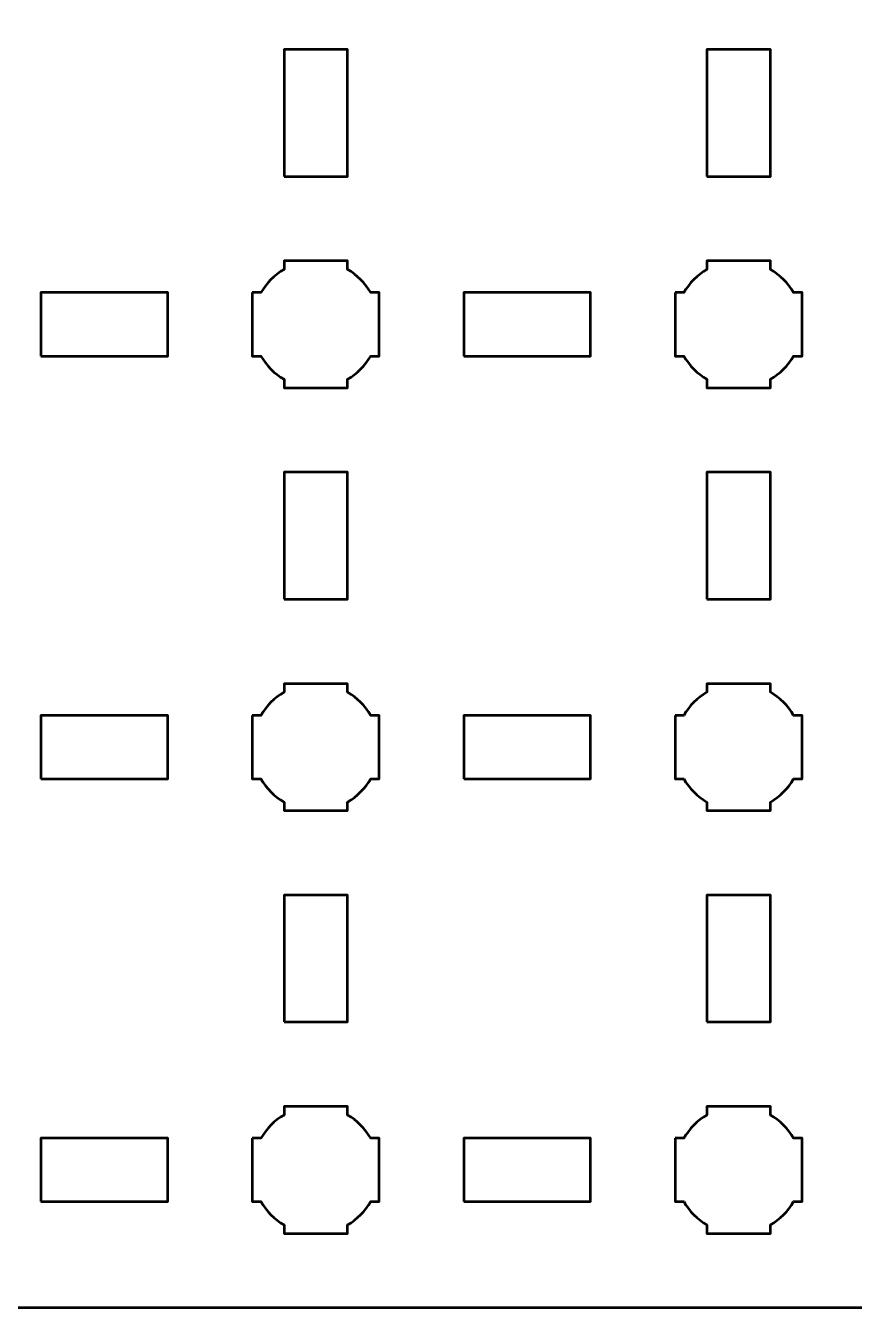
# Model space of a CAD drawing. Header units: centimetres. Extents: x -18.1 to -2.9, y -20.5 to -9.2.
# Drawn here: x -14.87 to -10.95, y -20.5 to -14.44 of the extents above; entities that cross this region are included whole.
import ezdxf

# ---------------------------------------------------------------- set-up
doc = ezdxf.new("R2010")
doc.units = ezdxf.units.CM
doc.header["$MEASUREMENT"] = 0
doc.layers.add('Layer 1', color=7, linetype='Continuous')

msp = doc.modelspace()

# ---------------------------------------------------------------- linework, layer by layer
at = {"layer": 'Layer 1', "lineweight": 53}
for points in [[(-13.65, -15.15), (-13.35, -15.15), (-13.35, -14.55), (-13.65, -14.55), (-13.65, -15.15)], [(-11.65, -15.15), (-11.35, -15.15), (-11.35, -14.55), (-11.65, -14.55), (-11.65, -15.15)], [(-14.8, -16), (-14.2, -16), (-14.2, -15.7), (-14.8, -15.7), (-14.8, -16)], [(-12.8, -16), (-12.2, -16), (-12.2, -15.7), (-12.8, -15.7), (-12.8, -16)], [(-13.65, -17.15), (-13.35, -17.15), (-13.35, -16.55), (-13.65, -16.55), (-13.65, -17.15)], [(-11.65, -17.15), (-11.35, -17.15), (-11.35, -16.55), (-11.65, -16.55), (-11.65, -17.15)], [(-14.8, -18), (-14.2, -18), (-14.2, -17.7), (-14.8, -17.7), (-14.8, -18)], [(-12.8, -18), (-12.2, -18), (-12.2, -17.7), (-12.8, -17.7), (-12.8, -18)], [(-13.65, -19.15), (-13.35, -19.15), (-13.35, -18.55), (-13.65, -18.55), (-13.65, -19.15)], [(-11.65, -19.15), (-11.35, -19.15), (-11.35, -18.55), (-11.65, -18.55), (-11.65, -19.15)], [(-14.8, -20), (-14.2, -20), (-14.2, -19.7), (-14.8, -19.7), (-14.8, -20)], [(-12.8, -20), (-12.2, -20), (-12.2, -19.7), (-12.8, -19.7), (-12.8, -20)]]:
    msp.add_lwpolyline(points, close=True, dxfattribs=at)
for points, knots in [([(-18.15, -20), (-18.15, -20), (-18.15, -9.7), (-18.15, -9.7), (-18.15, -9.7), (-18.15, -9.42391), (-17.92609, -9.2), (-17.65, -9.2), (-17.65, -9.2), (-17.65, -9.2), (-3.35, -9.2), (-3.35, -9.2), (-3.35, -9.2), (-3.07391, -9.2), (-2.85, -9.42391), (-2.85, -9.7), (-2.85, -9.7), (-2.85, -9.7), (-2.85, -20), (-2.85, -20), (-2.85, -20), (-2.85, -20.27609), (-3.07391, -20.5), (-3.35, -20.5), (-3.35, -20.5), (-3.35, -20.5), (-17.65, -20.5), (-17.65, -20.5), (-17.65, -20.5), (-17.92609, -20.5), (-18.15, -20.27609), (-18.15, -20)], [0, 0, 0, 0, 0.125, 0.125, 0.125, 0.125, 0.25, 0.25, 0.25, 0.25, 0.375, 0.375, 0.375, 0.375, 0.5, 0.5, 0.5, 0.5, 0.625, 0.625, 0.625, 0.625, 0.75, 0.75, 0.75, 0.75, 0.875, 0.875, 0.875, 0.875, 1, 1, 1, 1]), ([(-13.8, -15.7), (-13.8, -15.7), (-13.75985, -15.7), (-13.75985, -15.7), (-13.75985, -15.7), (-13.7335, -15.65447), (-13.69553, -15.6165), (-13.65, -15.59015), (-13.65, -15.59015), (-13.65, -15.59015), (-13.65, -15.55), (-13.65, -15.55), (-13.65, -15.55), (-13.65, -15.55), (-13.5, -15.55), (-13.5, -15.55), (-13.5, -15.55), (-13.5, -15.55), (-13.35, -15.55), (-13.35, -15.55), (-13.35, -15.55), (-13.35, -15.55), (-13.35, -15.59015), (-13.35, -15.59015), (-13.35, -15.59015), (-13.30447, -15.6165), (-13.2665, -15.65447), (-13.24015, -15.7), (-13.24015, -15.7), (-13.24015, -15.7), (-13.2, -15.7), (-13.2, -15.7), (-13.2, -15.7), (-13.2, -15.7), (-13.2, -15.85), (-13.2, -15.85), (-13.2, -15.85), (-13.2, -15.85), (-13.2, -16), (-13.2, -16), (-13.2, -16), (-13.2, -16), (-13.24015, -16), (-13.24015, -16), (-13.24015, -16), (-13.2665, -16.04553), (-13.30447, -16.0835), (-13.35, -16.10985), (-13.35, -16.10985), (-13.35, -16.10985), (-13.35, -16.15), (-13.35, -16.15), (-13.35, -16.15), (-13.35, -16.15), (-13.5, -16.15), (-13.5, -16.15), (-13.5, -16.15), (-13.5, -16.15), (-13.65, -16.15), (-13.65, -16.15), (-13.65, -16.15), (-13.65, -16.15), (-13.65, -16.10985), (-13.65, -16.10985), (-13.65, -16.10985), (-13.69553, -16.0835), (-13.7335, -16.04553), (-13.75985, -16), (-13.75985, -16), (-13.75985, -16), (-13.8, -16), (-13.8, -16), (-13.8, -16), (-13.8, -16), (-13.8, -15.85), (-13.8, -15.85), (-13.8, -15.85), (-13.8, -15.85), (-13.8, -15.7), (-13.8, -15.7)], [0, 0, 0, 0, 0.05, 0.05, 0.05, 0.05, 0.1, 0.1, 0.1, 0.1, 0.15, 0.15, 0.15, 0.15, 0.2, 0.2, 0.2, 0.2, 0.25, 0.25, 0.25, 0.25, 0.3, 0.3, 0.3, 0.3, 0.35, 0.35, 0.35, 0.35, 0.4, 0.4, 0.4, 0.4, 0.45, 0.45, 0.45, 0.45, 0.5, 0.5, 0.5, 0.5, 0.55, 0.55, 0.55, 0.55, 0.6, 0.6, 0.6, 0.6, 0.65, 0.65, 0.65, 0.65, 0.7, 0.7, 0.7, 0.7, 0.75, 0.75, 0.75, 0.75, 0.8, 0.8, 0.8, 0.8, 0.85, 0.85, 0.85, 0.85, 0.9, 0.9, 0.9, 0.9, 0.95, 0.95, 0.95, 0.95, 1, 1, 1, 1]), ([(-11.8, -15.7), (-11.8, -15.7), (-11.75985, -15.7), (-11.75985, -15.7), (-11.75985, -15.7), (-11.7335, -15.65447), (-11.69553, -15.6165), (-11.65, -15.59015), (-11.65, -15.59015), (-11.65, -15.59015), (-11.65, -15.55), (-11.65, -15.55), (-11.65, -15.55), (-11.65, -15.55), (-11.5, -15.55), (-11.5, -15.55), (-11.5, -15.55), (-11.5, -15.55), (-11.35, -15.55), (-11.35, -15.55), (-11.35, -15.55), (-11.35, -15.55), (-11.35, -15.59015), (-11.35, -15.59015), (-11.35, -15.59015), (-11.30447, -15.6165), (-11.2665, -15.65447), (-11.24015, -15.7), (-11.24015, -15.7), (-11.24015, -15.7), (-11.2, -15.7), (-11.2, -15.7), (-11.2, -15.7), (-11.2, -15.7), (-11.2, -15.85), (-11.2, -15.85), (-11.2, -15.85), (-11.2, -15.85), (-11.2, -16), (-11.2, -16), (-11.2, -16), (-11.2, -16), (-11.24015, -16), (-11.24015, -16), (-11.24015, -16), (-11.2665, -16.04553), (-11.30447, -16.0835), (-11.35, -16.10985), (-11.35, -16.10985), (-11.35, -16.10985), (-11.35, -16.15), (-11.35, -16.15), (-11.35, -16.15), (-11.35, -16.15), (-11.5, -16.15), (-11.5, -16.15), (-11.5, -16.15), (-11.5, -16.15), (-11.65, -16.15), (-11.65, -16.15), (-11.65, -16.15), (-11.65, -16.15), (-11.65, -16.10985), (-11.65, -16.10985), (-11.65, -16.10985), (-11.69553, -16.0835), (-11.7335, -16.04553), (-11.75985, -16), (-11.75985, -16), (-11.75985, -16), (-11.8, -16), (-11.8, -16), (-11.8, -16), (-11.8, -16), (-11.8, -15.85), (-11.8, -15.85), (-11.8, -15.85), (-11.8, -15.85), (-11.8, -15.7), (-11.8, -15.7)], [0, 0, 0, 0, 0.05, 0.05, 0.05, 0.05, 0.1, 0.1, 0.1, 0.1, 0.15, 0.15, 0.15, 0.15, 0.2, 0.2, 0.2, 0.2, 0.25, 0.25, 0.25, 0.25, 0.3, 0.3, 0.3, 0.3, 0.35, 0.35, 0.35, 0.35, 0.4, 0.4, 0.4, 0.4, 0.45, 0.45, 0.45, 0.45, 0.5, 0.5, 0.5, 0.5, 0.55, 0.55, 0.55, 0.55, 0.6, 0.6, 0.6, 0.6, 0.65, 0.65, 0.65, 0.65, 0.7, 0.7, 0.7, 0.7, 0.75, 0.75, 0.75, 0.75, 0.8, 0.8, 0.8, 0.8, 0.85, 0.85, 0.85, 0.85, 0.9, 0.9, 0.9, 0.9, 0.95, 0.95, 0.95, 0.95, 1, 1, 1, 1]), ([(-13.8, -17.7), (-13.8, -17.7), (-13.75985, -17.7), (-13.75985, -17.7), (-13.75985, -17.7), (-13.7335, -17.65447), (-13.69553, -17.6165), (-13.65, -17.59015), (-13.65, -17.59015), (-13.65, -17.59015), (-13.65, -17.55), (-13.65, -17.55), (-13.65, -17.55), (-13.65, -17.55), (-13.5, -17.55), (-13.5, -17.55), (-13.5, -17.55), (-13.5, -17.55), (-13.35, -17.55), (-13.35, -17.55), (-13.35, -17.55), (-13.35, -17.55), (-13.35, -17.59015), (-13.35, -17.59015), (-13.35, -17.59015), (-13.30447, -17.6165), (-13.2665, -17.65447), (-13.24015, -17.7), (-13.24015, -17.7), (-13.24015, -17.7), (-13.2, -17.7), (-13.2, -17.7), (-13.2, -17.7), (-13.2, -17.7), (-13.2, -17.85), (-13.2, -17.85), (-13.2, -17.85), (-13.2, -17.85), (-13.2, -18), (-13.2, -18), (-13.2, -18), (-13.2, -18), (-13.24015, -18), (-13.24015, -18), (-13.24015, -18), (-13.2665, -18.04553), (-13.30447, -18.0835), (-13.35, -18.10985), (-13.35, -18.10985), (-13.35, -18.10985), (-13.35, -18.15), (-13.35, -18.15), (-13.35, -18.15), (-13.35, -18.15), (-13.5, -18.15), (-13.5, -18.15), (-13.5, -18.15), (-13.5, -18.15), (-13.65, -18.15), (-13.65, -18.15), (-13.65, -18.15), (-13.65, -18.15), (-13.65, -18.10985), (-13.65, -18.10985), (-13.65, -18.10985), (-13.69553, -18.0835), (-13.7335, -18.04553), (-13.75985, -18), (-13.75985, -18), (-13.75985, -18), (-13.8, -18), (-13.8, -18), (-13.8, -18), (-13.8, -18), (-13.8, -17.85), (-13.8, -17.85), (-13.8, -17.85), (-13.8, -17.85), (-13.8, -17.7), (-13.8, -17.7)], [0, 0, 0, 0, 0.05, 0.05, 0.05, 0.05, 0.1, 0.1, 0.1, 0.1, 0.15, 0.15, 0.15, 0.15, 0.2, 0.2, 0.2, 0.2, 0.25, 0.25, 0.25, 0.25, 0.3, 0.3, 0.3, 0.3, 0.35, 0.35, 0.35, 0.35, 0.4, 0.4, 0.4, 0.4, 0.45, 0.45, 0.45, 0.45, 0.5, 0.5, 0.5, 0.5, 0.55, 0.55, 0.55, 0.55, 0.6, 0.6, 0.6, 0.6, 0.65, 0.65, 0.65, 0.65, 0.7, 0.7, 0.7, 0.7, 0.75, 0.75, 0.75, 0.75, 0.8, 0.8, 0.8, 0.8, 0.85, 0.85, 0.85, 0.85, 0.9, 0.9, 0.9, 0.9, 0.95, 0.95, 0.95, 0.95, 1, 1, 1, 1]), ([(-11.8, -17.7), (-11.8, -17.7), (-11.75985, -17.7), (-11.75985, -17.7), (-11.75985, -17.7), (-11.7335, -17.65447), (-11.69553, -17.6165), (-11.65, -17.59015), (-11.65, -17.59015), (-11.65, -17.59015), (-11.65, -17.55), (-11.65, -17.55), (-11.65, -17.55), (-11.65, -17.55), (-11.5, -17.55), (-11.5, -17.55), (-11.5, -17.55), (-11.5, -17.55), (-11.35, -17.55), (-11.35, -17.55), (-11.35, -17.55), (-11.35, -17.55), (-11.35, -17.59015), (-11.35, -17.59015), (-11.35, -17.59015), (-11.30447, -17.6165), (-11.2665, -17.65447), (-11.24015, -17.7), (-11.24015, -17.7), (-11.24015, -17.7), (-11.2, -17.7), (-11.2, -17.7), (-11.2, -17.7), (-11.2, -17.7), (-11.2, -17.85), (-11.2, -17.85), (-11.2, -17.85), (-11.2, -17.85), (-11.2, -18), (-11.2, -18), (-11.2, -18), (-11.2, -18), (-11.24015, -18), (-11.24015, -18), (-11.24015, -18), (-11.2665, -18.04553), (-11.30447, -18.0835), (-11.35, -18.10985), (-11.35, -18.10985), (-11.35, -18.10985), (-11.35, -18.15), (-11.35, -18.15), (-11.35, -18.15), (-11.35, -18.15), (-11.5, -18.15), (-11.5, -18.15), (-11.5, -18.15), (-11.5, -18.15), (-11.65, -18.15), (-11.65, -18.15), (-11.65, -18.15), (-11.65, -18.15), (-11.65, -18.10985), (-11.65, -18.10985), (-11.65, -18.10985), (-11.69553, -18.0835), (-11.7335, -18.04553), (-11.75985, -18), (-11.75985, -18), (-11.75985, -18), (-11.8, -18), (-11.8, -18), (-11.8, -18), (-11.8, -18), (-11.8, -17.85), (-11.8, -17.85), (-11.8, -17.85), (-11.8, -17.85), (-11.8, -17.7), (-11.8, -17.7)], [0, 0, 0, 0, 0.05, 0.05, 0.05, 0.05, 0.1, 0.1, 0.1, 0.1, 0.15, 0.15, 0.15, 0.15, 0.2, 0.2, 0.2, 0.2, 0.25, 0.25, 0.25, 0.25, 0.3, 0.3, 0.3, 0.3, 0.35, 0.35, 0.35, 0.35, 0.4, 0.4, 0.4, 0.4, 0.45, 0.45, 0.45, 0.45, 0.5, 0.5, 0.5, 0.5, 0.55, 0.55, 0.55, 0.55, 0.6, 0.6, 0.6, 0.6, 0.65, 0.65, 0.65, 0.65, 0.7, 0.7, 0.7, 0.7, 0.75, 0.75, 0.75, 0.75, 0.8, 0.8, 0.8, 0.8, 0.85, 0.85, 0.85, 0.85, 0.9, 0.9, 0.9, 0.9, 0.95, 0.95, 0.95, 0.95, 1, 1, 1, 1]), ([(-13.8, -19.7), (-13.8, -19.7), (-13.75985, -19.7), (-13.75985, -19.7), (-13.75985, -19.7), (-13.7335, -19.65447), (-13.69553, -19.6165), (-13.65, -19.59015), (-13.65, -19.59015), (-13.65, -19.59015), (-13.65, -19.55), (-13.65, -19.55), (-13.65, -19.55), (-13.65, -19.55), (-13.5, -19.55), (-13.5, -19.55), (-13.5, -19.55), (-13.5, -19.55), (-13.35, -19.55), (-13.35, -19.55), (-13.35, -19.55), (-13.35, -19.55), (-13.35, -19.59015), (-13.35, -19.59015), (-13.35, -19.59015), (-13.30447, -19.6165), (-13.2665, -19.65447), (-13.24015, -19.7), (-13.24015, -19.7), (-13.24015, -19.7), (-13.2, -19.7), (-13.2, -19.7), (-13.2, -19.7), (-13.2, -19.7), (-13.2, -19.85), (-13.2, -19.85), (-13.2, -19.85), (-13.2, -19.85), (-13.2, -20), (-13.2, -20), (-13.2, -20), (-13.2, -20), (-13.24015, -20), (-13.24015, -20), (-13.24015, -20), (-13.2665, -20.04553), (-13.30447, -20.0835), (-13.35, -20.10985), (-13.35, -20.10985), (-13.35, -20.10985), (-13.35, -20.15), (-13.35, -20.15), (-13.35, -20.15), (-13.35, -20.15), (-13.5, -20.15), (-13.5, -20.15), (-13.5, -20.15), (-13.5, -20.15), (-13.65, -20.15), (-13.65, -20.15), (-13.65, -20.15), (-13.65, -20.15), (-13.65, -20.10985), (-13.65, -20.10985), (-13.65, -20.10985), (-13.69553, -20.0835), (-13.7335, -20.04553), (-13.75985, -20), (-13.75985, -20), (-13.75985, -20), (-13.8, -20), (-13.8, -20), (-13.8, -20), (-13.8, -20), (-13.8, -19.85), (-13.8, -19.85), (-13.8, -19.85), (-13.8, -19.85), (-13.8, -19.7), (-13.8, -19.7)], [0, 0, 0, 0, 0.05, 0.05, 0.05, 0.05, 0.1, 0.1, 0.1, 0.1, 0.15, 0.15, 0.15, 0.15, 0.2, 0.2, 0.2, 0.2, 0.25, 0.25, 0.25, 0.25, 0.3, 0.3, 0.3, 0.3, 0.35, 0.35, 0.35, 0.35, 0.4, 0.4, 0.4, 0.4, 0.45, 0.45, 0.45, 0.45, 0.5, 0.5, 0.5, 0.5, 0.55, 0.55, 0.55, 0.55, 0.6, 0.6, 0.6, 0.6, 0.65, 0.65, 0.65, 0.65, 0.7, 0.7, 0.7, 0.7, 0.75, 0.75, 0.75, 0.75, 0.8, 0.8, 0.8, 0.8, 0.85, 0.85, 0.85, 0.85, 0.9, 0.9, 0.9, 0.9, 0.95, 0.95, 0.95, 0.95, 1, 1, 1, 1]), ([(-11.8, -19.7), (-11.8, -19.7), (-11.75985, -19.7), (-11.75985, -19.7), (-11.75985, -19.7), (-11.7335, -19.65447), (-11.69553, -19.6165), (-11.65, -19.59015), (-11.65, -19.59015), (-11.65, -19.59015), (-11.65, -19.55), (-11.65, -19.55), (-11.65, -19.55), (-11.65, -19.55), (-11.5, -19.55), (-11.5, -19.55), (-11.5, -19.55), (-11.5, -19.55), (-11.35, -19.55), (-11.35, -19.55), (-11.35, -19.55), (-11.35, -19.55), (-11.35, -19.59015), (-11.35, -19.59015), (-11.35, -19.59015), (-11.30447, -19.6165), (-11.2665, -19.65447), (-11.24015, -19.7), (-11.24015, -19.7), (-11.24015, -19.7), (-11.2, -19.7), (-11.2, -19.7), (-11.2, -19.7), (-11.2, -19.7), (-11.2, -19.85), (-11.2, -19.85), (-11.2, -19.85), (-11.2, -19.85), (-11.2, -20), (-11.2, -20), (-11.2, -20), (-11.2, -20), (-11.24015, -20), (-11.24015, -20), (-11.24015, -20), (-11.2665, -20.04553), (-11.30447, -20.0835), (-11.35, -20.10985), (-11.35, -20.10985), (-11.35, -20.10985), (-11.35, -20.15), (-11.35, -20.15), (-11.35, -20.15), (-11.35, -20.15), (-11.5, -20.15), (-11.5, -20.15), (-11.5, -20.15), (-11.5, -20.15), (-11.65, -20.15), (-11.65, -20.15), (-11.65, -20.15), (-11.65, -20.15), (-11.65, -20.10985), (-11.65, -20.10985), (-11.65, -20.10985), (-11.69553, -20.0835), (-11.7335, -20.04553), (-11.75985, -20), (-11.75985, -20), (-11.75985, -20), (-11.8, -20), (-11.8, -20), (-11.8, -20), (-11.8, -20), (-11.8, -19.85), (-11.8, -19.85), (-11.8, -19.85), (-11.8, -19.85), (-11.8, -19.7), (-11.8, -19.7)], [0, 0, 0, 0, 0.05, 0.05, 0.05, 0.05, 0.1, 0.1, 0.1, 0.1, 0.15, 0.15, 0.15, 0.15, 0.2, 0.2, 0.2, 0.2, 0.25, 0.25, 0.25, 0.25, 0.3, 0.3, 0.3, 0.3, 0.35, 0.35, 0.35, 0.35, 0.4, 0.4, 0.4, 0.4, 0.45, 0.45, 0.45, 0.45, 0.5, 0.5, 0.5, 0.5, 0.55, 0.55, 0.55, 0.55, 0.6, 0.6, 0.6, 0.6, 0.65, 0.65, 0.65, 0.65, 0.7, 0.7, 0.7, 0.7, 0.75, 0.75, 0.75, 0.75, 0.8, 0.8, 0.8, 0.8, 0.85, 0.85, 0.85, 0.85, 0.9, 0.9, 0.9, 0.9, 0.95, 0.95, 0.95, 0.95, 1, 1, 1, 1])]:
    msp.add_open_spline(points, degree=3, knots=knots, dxfattribs=at)

doc.saveas('drawing.dxf')
